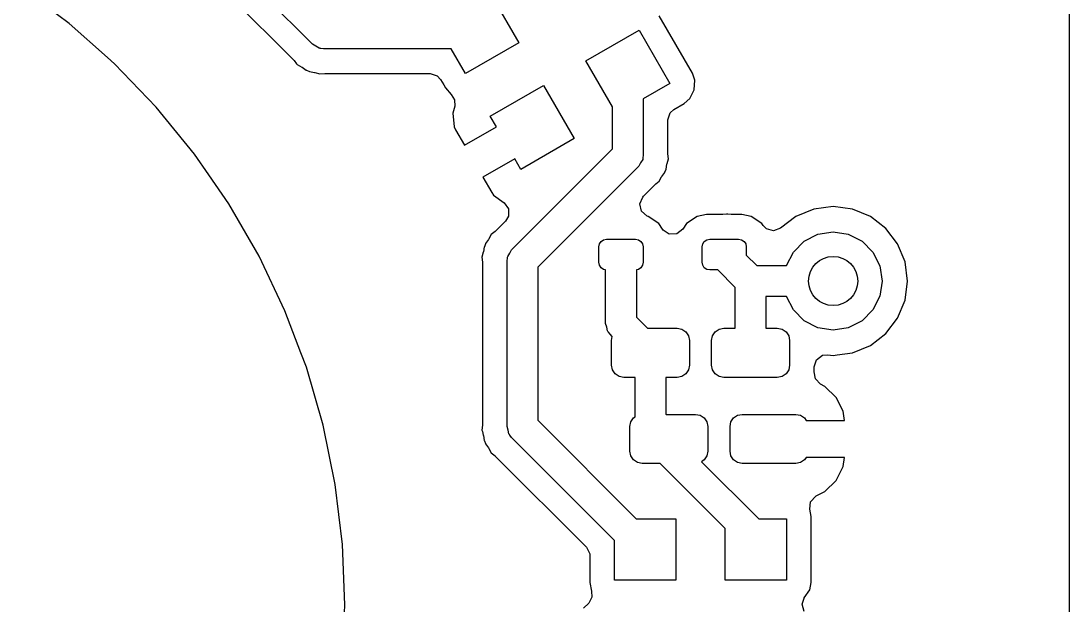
# Model space of a CAD drawing. Extents: x 2.677 to 3.622, y -2.835 to -1.89.
# Drawn here: x 3.2862 to 3.622, y -2.3623 to -2.1751 of the extents above; entities that cross this region are included whole.
import ezdxf

# ---------------------------------------------------------------- set-up
doc = ezdxf.new("R2010")
doc.units = 0
doc.header["$MEASUREMENT"] = 0
doc.layers.add('BLACK', color=7, linetype='CONTINUOUS')

msp = doc.modelspace()

# ---------------------------------------------------------------- linework, layer by layer
at = {"layer": 'BLACK', "linetype": 'CONTINUOUS'}
for p, q in [((3.62203, -1.92922), (3.62203, -2.79519)), ((3.37959, -2.18261), (3.35124, -2.15427)), ((3.34612, -2.1603), (3.37355, -2.18774)), ((3.30163, -2.17601), (3.28615, -2.16438)), ((3.43587, -2.16511), (3.44571, -2.18216)), ((3.31392, -2.1869), (3.30163, -2.17601)), ((3.30163, -2.17601), (3.30163, -2.17601)), ((3.30163, -2.17601), (3.30163, -2.17601)), ((3.50134, -2.19185), (3.49072, -2.17346)), ((3.46722, -2.18792), (3.48427, -2.17808)), ((3.48427, -2.17808), (3.49411, -2.19513)), ((3.38066, -2.1832), (3.37959, -2.18261)), ((3.38168, -2.18386), (3.38066, -2.1832)), ((3.44571, -2.18216), (3.42866, -2.192)), ((3.38193, -2.18389), (3.38168, -2.18386)), ((3.38202, -2.18394), (3.38193, -2.18389)), ((3.3822, -2.18393), (3.38202, -2.18394)), ((3.38307, -2.18406), (3.3822, -2.18393)), ((3.42407, -2.18406), (3.38307, -2.18406)), ((3.42866, -2.192), (3.42407, -2.18406)), ((3.31612, -2.18885), (3.31392, -2.1869)), ((3.32953, -2.20281), (3.31612, -2.18885)), ((3.37355, -2.18774), (3.37367, -2.18786)), ((3.37367, -2.18786), (3.37449, -2.18885)), ((3.37449, -2.18885), (3.37471, -2.1891)), ((3.37471, -2.1891), (3.37611, -2.18991)), ((3.37611, -2.18991), (3.37625, -2.19)), ((3.47575, -2.20269), (3.46722, -2.18792)), ((3.37625, -2.19), (3.37757, -2.19093)), ((3.37757, -2.19093), (3.37757, -2.19093)), ((3.37757, -2.19093), (3.37757, -2.19093)), ((3.37757, -2.19093), (3.37763, -2.19094)), ((3.37763, -2.19094), (3.37857, -2.19133)), ((3.37857, -2.19133), (3.37859, -2.19134)), ((3.37859, -2.19134), (3.37862, -2.19136)), ((3.37862, -2.19136), (3.38021, -2.19164)), ((3.38021, -2.19164), (3.38038, -2.19168)), ((3.38038, -2.19168), (3.38194, -2.1921)), ((3.38194, -2.1921), (3.38355, -2.19196)), ((3.38355, -2.19196), (3.38372, -2.19195)), ((3.38372, -2.19195), (3.41727, -2.19195)), ((3.41727, -2.19195), (3.41956, -2.19269)), ((3.41956, -2.19269), (3.42064, -2.1939)), ((3.50209, -2.19408), (3.50134, -2.19185)), ((3.42064, -2.1939), (3.42164, -2.19563)), ((3.42164, -2.19563), (3.42221, -2.19662)), ((3.42221, -2.19662), (3.42402, -2.19867)), ((3.43654, -2.20564), (3.45358, -2.1958)), ((3.45358, -2.1958), (3.46343, -2.21284)), ((3.49411, -2.19513), (3.48559, -2.20005)), ((3.50189, -2.19721), (3.50209, -2.19408)), ((3.42402, -2.19867), (3.42398, -2.1987)), ((3.42398, -2.1987), (3.42513, -2.20037)), ((3.5005, -2.20003), (3.50189, -2.19721)), ((3.34177, -2.2178), (3.32953, -2.20281)), ((3.42515, -2.20248), (3.42456, -2.20471)), ((3.42513, -2.20037), (3.42515, -2.20248)), ((3.47575, -2.21611), (3.47575, -2.20269)), ((3.48559, -2.20005), (3.48559, -2.21815)), ((3.49543, -2.20348), (3.49873, -2.20157)), ((3.49873, -2.20157), (3.5005, -2.20003)), ((3.49873, -2.20157), (3.49873, -2.20157)), ((3.49873, -2.20157), (3.49873, -2.20157)), ((3.42456, -2.20471), (3.42456, -2.20471)), ((3.42456, -2.20471), (3.42503, -2.2091)), ((3.4385, -2.20905), (3.43654, -2.20564)), ((3.49348, -2.20686), (3.49423, -2.20456)), ((3.49423, -2.20456), (3.49543, -2.20348)), ((3.42503, -2.2091), (3.42503, -2.2091)), ((3.42503, -2.2091), (3.42543, -2.21002)), ((3.42543, -2.21002), (3.42828, -2.21495)), ((3.42828, -2.21495), (3.4385, -2.20905)), ((3.49348, -2.21751), (3.49348, -2.20686)), ((3.46343, -2.21284), (3.44638, -2.22269)), ((3.42828, -2.21495), (3.42828, -2.21495)), ((3.44337, -2.24849), (3.47575, -2.21611)), ((3.34633, -2.22441), (3.34177, -2.2178)), ((3.44441, -2.21928), (3.43418, -2.22518)), ((3.44638, -2.22269), (3.44441, -2.21928)), ((3.48539, -2.21954), (3.48473, -2.22056)), ((3.48542, -2.21929), (3.48539, -2.21954)), ((3.48548, -2.2192), (3.48542, -2.21929)), ((3.48559, -2.21815), (3.48546, -2.21902)), ((3.48546, -2.21902), (3.48548, -2.2192)), ((3.49321, -2.22085), (3.49363, -2.21929)), ((3.49349, -2.21768), (3.49348, -2.21751)), ((3.49363, -2.21929), (3.49349, -2.21768)), ((3.48415, -2.22163), (3.45177, -2.25401)), ((3.48473, -2.22056), (3.48415, -2.22163)), ((3.49248, -2.22359), (3.49287, -2.22265)), ((3.49287, -2.22265), (3.49289, -2.2226)), ((3.49289, -2.2226), (3.49318, -2.22101)), ((3.49318, -2.22101), (3.49321, -2.22085)), ((3.35277, -2.23373), (3.34633, -2.22441)), ((3.43418, -2.22518), (3.43418, -2.22518)), ((3.43418, -2.22518), (3.43703, -2.23012)), ((3.48961, -2.22738), (3.49064, -2.22652)), ((3.49064, -2.22652), (3.49144, -2.22512)), ((3.49144, -2.22512), (3.49153, -2.22497)), ((3.49153, -2.22497), (3.49246, -2.22365)), ((3.49246, -2.22365), (3.49248, -2.22359)), ((3.43703, -2.23012), (3.43762, -2.23092)), ((3.48561, -2.23133), (3.48927, -2.22767)), ((3.48927, -2.22767), (3.4894, -2.22755)), ((3.4894, -2.22755), (3.48961, -2.22738)), ((3.43762, -2.23092), (3.44097, -2.23337)), ((3.44097, -2.23337), (3.44238, -2.23532)), ((3.48448, -2.23378), (3.4854, -2.23156)), ((3.4854, -2.23156), (3.48561, -2.23133)), ((3.36245, -2.2505), (3.35277, -2.23373)), ((3.44238, -2.23532), (3.44238, -2.23773)), ((3.48504, -2.23612), (3.48448, -2.23378)), ((3.48688, -2.23769), (3.48504, -2.23612)), ((3.54027, -2.23543), (3.53451, -2.23781)), ((3.54644, -2.23462), (3.54027, -2.23543)), ((3.54027, -2.23543), (3.54027, -2.23543)), ((3.55261, -2.23543), (3.54644, -2.23462)), ((3.54644, -2.23462), (3.54644, -2.23462)), ((3.55836, -2.23781), (3.55261, -2.23543)), ((3.55261, -2.23543), (3.55261, -2.23543)), ((3.44143, -2.23927), (3.43824, -2.24245)), ((3.44238, -2.23773), (3.44143, -2.23927)), ((3.48711, -2.23779), (3.48688, -2.23769)), ((3.49054, -2.24007), (3.48711, -2.23779)), ((3.49174, -2.24188), (3.49054, -2.24007)), ((3.49054, -2.24007), (3.49054, -2.24007)), ((3.49942, -2.24007), (3.49822, -2.24188)), ((3.50285, -2.23779), (3.49942, -2.24007)), ((3.49942, -2.24007), (3.49942, -2.24007)), ((3.50587, -2.23719), (3.50285, -2.23779)), ((3.50285, -2.23779), (3.50285, -2.23779)), ((3.51087, -2.23719), (3.50587, -2.23719)), ((3.50587, -2.23719), (3.50587, -2.23719)), ((3.51104, -2.23718), (3.51087, -2.23719)), ((3.51229, -2.23707), (3.51104, -2.23718)), ((3.51265, -2.23704), (3.51229, -2.23707)), ((3.51271, -2.23705), (3.51265, -2.23704)), ((3.51265, -2.23704), (3.51265, -2.23704)), ((3.51372, -2.23719), (3.51271, -2.23705)), ((3.51716, -2.23719), (3.51372, -2.23719)), ((3.52018, -2.23779), (3.51716, -2.23719)), ((3.51716, -2.23719), (3.51716, -2.23719)), ((3.51716, -2.23719), (3.51716, -2.23719)), ((3.52361, -2.24007), (3.52018, -2.23779)), ((3.52018, -2.23779), (3.52018, -2.23779)), ((3.52399, -2.24065), (3.52361, -2.24007)), ((3.53451, -2.23781), (3.52961, -2.24158)), ((3.53451, -2.23781), (3.53451, -2.23781)), ((3.5633, -2.2416), (3.55836, -2.23781)), ((3.43688, -2.2436), (3.43607, -2.245)), ((3.43812, -2.24257), (3.43688, -2.2436)), ((3.43688, -2.2436), (3.43688, -2.2436)), ((3.43824, -2.24245), (3.43812, -2.24257)), ((3.49192, -2.24212), (3.49174, -2.24188)), ((3.49392, -2.24346), (3.49192, -2.24212)), ((3.49633, -2.24337), (3.49392, -2.24346)), ((3.49822, -2.24188), (3.49633, -2.24337)), ((3.52503, -2.2417), (3.52399, -2.24065)), ((3.52734, -2.24238), (3.52503, -2.2417)), ((3.52961, -2.24158), (3.52734, -2.24238)), ((3.53718, -2.24572), (3.54157, -2.24349)), ((3.54157, -2.24349), (3.54644, -2.24272)), ((3.54644, -2.24272), (3.5513, -2.24349)), ((3.5513, -2.24349), (3.55569, -2.24572)), ((3.56709, -2.24654), (3.5633, -2.2416)), ((3.5633, -2.2416), (3.5633, -2.2416)), ((3.5633, -2.2416), (3.5633, -2.2416)), ((3.5633, -2.2416), (3.5633, -2.2416)), ((3.5633, -2.2416), (3.5633, -2.2416)), ((3.43504, -2.24653), (3.43465, -2.24747)), ((3.43506, -2.24647), (3.43504, -2.24653)), ((3.43598, -2.24515), (3.43506, -2.24647)), ((3.43506, -2.24647), (3.43506, -2.24647)), ((3.43607, -2.245), (3.43598, -2.24515)), ((3.47136, -2.24754), (3.47155, -2.2466)), ((3.47155, -2.2466), (3.47208, -2.2458)), ((3.47208, -2.2458), (3.47288, -2.24527)), ((3.47288, -2.24527), (3.47382, -2.24508)), ((3.47382, -2.24508), (3.48307, -2.24508)), ((3.48307, -2.24508), (3.48401, -2.24527)), ((3.48401, -2.24527), (3.48481, -2.2458)), ((3.48481, -2.2458), (3.48534, -2.2466)), ((3.48534, -2.2466), (3.48553, -2.24754)), ((3.50443, -2.24754), (3.50462, -2.2466)), ((3.50462, -2.2466), (3.50515, -2.2458)), ((3.50515, -2.2458), (3.50595, -2.24527)), ((3.50595, -2.24527), (3.50689, -2.24508)), ((3.50689, -2.24508), (3.51614, -2.24508)), ((3.51614, -2.24508), (3.51708, -2.24527)), ((3.51708, -2.24527), (3.51788, -2.2458)), ((3.51788, -2.2458), (3.51842, -2.2466)), ((3.51842, -2.2466), (3.5186, -2.24754)), ((3.5337, -2.24921), (3.53718, -2.24572)), ((3.55569, -2.24572), (3.55918, -2.24921)), ((3.56947, -2.25229), (3.56709, -2.24654)), ((3.56709, -2.24654), (3.56709, -2.24654)), ((3.43431, -2.24927), (3.43389, -2.25083)), ((3.43434, -2.24911), (3.43431, -2.24927)), ((3.43462, -2.24752), (3.43434, -2.24911)), ((3.43465, -2.24747), (3.43462, -2.24752)), ((3.43462, -2.24752), (3.43462, -2.24752)), ((3.44213, -2.25058), (3.44279, -2.24956)), ((3.44279, -2.24956), (3.44337, -2.24849)), ((3.47136, -2.25246), (3.47136, -2.24754)), ((3.48553, -2.24754), (3.48553, -2.25246)), ((3.50443, -2.25246), (3.50443, -2.24754)), ((3.5186, -2.24754), (3.5186, -2.25013)), ((3.5186, -2.25013), (3.52202, -2.25354)), ((3.53149, -2.25354), (3.5337, -2.24921)), ((3.55918, -2.24921), (3.56141, -2.2536)), ((3.37074, -2.26799), (3.36245, -2.2505)), ((3.43389, -2.25083), (3.43389, -2.25083)), ((3.43389, -2.25083), (3.43403, -2.25244)), ((3.43403, -2.25244), (3.43404, -2.25261)), ((3.43404, -2.25261), (3.43404, -2.30447)), ((3.44193, -2.25197), (3.44205, -2.2511)), ((3.44193, -2.30512), (3.44193, -2.25197)), ((3.44204, -2.25092), (3.44209, -2.25083)), ((3.44205, -2.2511), (3.44204, -2.25092)), ((3.44209, -2.25083), (3.44213, -2.25058)), ((3.47155, -2.2534), (3.47136, -2.25246)), ((3.47208, -2.2542), (3.47155, -2.2534)), ((3.48534, -2.2534), (3.48481, -2.2542)), ((3.48553, -2.25246), (3.48534, -2.2534)), ((3.50462, -2.2534), (3.50443, -2.25246)), ((3.50515, -2.2542), (3.50462, -2.2534)), ((3.52202, -2.25354), (3.53149, -2.25354)), ((3.56141, -2.2536), (3.56219, -2.25846)), ((3.57028, -2.25846), (3.56947, -2.25229)), ((3.56947, -2.25229), (3.56947, -2.25229)), ((3.45177, -2.25401), (3.45177, -2.30308)), ((3.47288, -2.25473), (3.47208, -2.2542)), ((3.47352, -2.25486), (3.47288, -2.25473)), ((3.47352, -2.27205), (3.47352, -2.25486)), ((3.48401, -2.25473), (3.48337, -2.25486)), ((3.48337, -2.25486), (3.48337, -2.27001)), ((3.48481, -2.2542), (3.48401, -2.25473)), ((3.50595, -2.25473), (3.50515, -2.2542)), ((3.50689, -2.25492), (3.50595, -2.25473)), ((3.50948, -2.25492), (3.50689, -2.25492)), ((3.51506, -2.2605), (3.50948, -2.25492)), ((3.56219, -2.25846), (3.56141, -2.26333)), ((3.56947, -2.26464), (3.57028, -2.25846)), ((3.51506, -2.27362), (3.51506, -2.2605)), ((3.53149, -2.26339), (3.5249, -2.26339)), ((3.5249, -2.26339), (3.5249, -2.27362)), ((3.5337, -2.26772), (3.53149, -2.26339)), ((3.56141, -2.26333), (3.55918, -2.26772)), ((3.56709, -2.27039), (3.56947, -2.26464)), ((3.37587, -2.2815), (3.37074, -2.26799)), ((3.48337, -2.27001), (3.48698, -2.27362)), ((3.53718, -2.27121), (3.5337, -2.26772)), ((3.55918, -2.26772), (3.55569, -2.27121)), ((3.5633, -2.27533), (3.56709, -2.27039)), ((3.47387, -2.27322), (3.47352, -2.27205)), ((3.47413, -2.27441), (3.47387, -2.27322)), ((3.48698, -2.27362), (3.49646, -2.27362)), ((3.49646, -2.27362), (3.49796, -2.27392)), ((3.50991, -2.27392), (3.51142, -2.27362)), ((3.51142, -2.27362), (3.51506, -2.27362)), ((3.5249, -2.27362), (3.52854, -2.27362)), ((3.52854, -2.27362), (3.53005, -2.27392)), ((3.54157, -2.27344), (3.53718, -2.27121)), ((3.54644, -2.27421), (3.54157, -2.27344)), ((3.5513, -2.27344), (3.54644, -2.27421)), ((3.55569, -2.27121), (3.5513, -2.27344)), ((3.47427, -2.2746), (3.47413, -2.27441)), ((3.4743, -2.27471), (3.47427, -2.2746)), ((3.47444, -2.27482), (3.4743, -2.27471)), ((3.47497, -2.27553), (3.47444, -2.27482)), ((3.47566, -2.27622), (3.47497, -2.27553)), ((3.47539, -2.27756), (3.47566, -2.27622)), ((3.49796, -2.27392), (3.49924, -2.27478)), ((3.49924, -2.27478), (3.50009, -2.27605)), ((3.50009, -2.27605), (3.50039, -2.27756)), ((3.50748, -2.27756), (3.50778, -2.27605)), ((3.50778, -2.27605), (3.50863, -2.27478)), ((3.50863, -2.27478), (3.50991, -2.27392)), ((3.53005, -2.27392), (3.53133, -2.27478)), ((3.53133, -2.27478), (3.53218, -2.27605)), ((3.53218, -2.27605), (3.53248, -2.27756)), ((3.55836, -2.27912), (3.5633, -2.27533)), ((3.47539, -2.28543), (3.47539, -2.27756)), ((3.50039, -2.27756), (3.50039, -2.28543)), ((3.50748, -2.28543), (3.50748, -2.27756)), ((3.53248, -2.27756), (3.53248, -2.28543)), ((3.55261, -2.2815), (3.55836, -2.27912)), ((3.37761, -2.28609), (3.37587, -2.2815)), ((3.54037, -2.28596), (3.54112, -2.28367)), ((3.54112, -2.28367), (3.54307, -2.28225)), ((3.54307, -2.28225), (3.54478, -2.28209)), ((3.54478, -2.28209), (3.54644, -2.28231)), ((3.54644, -2.28231), (3.54767, -2.28215)), ((3.54644, -2.28231), (3.54644, -2.28231)), ((3.54644, -2.28231), (3.54644, -2.28231)), ((3.54767, -2.28215), (3.55261, -2.2815)), ((3.38299, -2.30468), (3.37761, -2.28609)), ((3.37761, -2.28609), (3.37761, -2.28609)), ((3.47569, -2.28694), (3.47539, -2.28543)), ((3.47655, -2.28822), (3.47569, -2.28694)), ((3.50009, -2.28694), (3.49924, -2.28822)), ((3.50039, -2.28543), (3.50009, -2.28694)), ((3.50778, -2.28694), (3.50748, -2.28543)), ((3.50863, -2.28822), (3.50778, -2.28694)), ((3.53218, -2.28694), (3.53133, -2.28822)), ((3.53248, -2.28543), (3.53218, -2.28694)), ((3.54033, -2.28759), (3.54037, -2.2872)), ((3.54037, -2.2872), (3.54037, -2.28596)), ((3.47782, -2.28907), (3.47655, -2.28822)), ((3.47933, -2.28937), (3.47782, -2.28907)), ((3.48297, -2.28937), (3.47933, -2.28937)), ((3.48297, -2.30199), (3.48297, -2.28937)), ((3.49646, -2.28937), (3.49281, -2.28937)), ((3.49281, -2.28937), (3.49281, -2.30111)), ((3.49796, -2.28907), (3.49646, -2.28937)), ((3.49924, -2.28822), (3.49796, -2.28907)), ((3.50991, -2.28907), (3.50863, -2.28822)), ((3.51142, -2.28937), (3.50991, -2.28907)), ((3.52854, -2.28937), (3.51142, -2.28937)), ((3.53005, -2.28907), (3.52854, -2.28937)), ((3.53133, -2.28822), (3.53005, -2.28907)), ((3.54073, -2.28981), (3.54033, -2.28759)), ((3.54243, -2.29151), (3.54073, -2.28981)), ((3.54382, -2.29222), (3.54243, -2.29151)), ((3.54735, -2.29575), (3.54382, -2.29222)), ((3.54961, -2.30019), (3.54735, -2.29575)), ((3.55008, -2.30315), (3.54961, -2.30019)), ((3.54961, -2.30019), (3.54961, -2.30019)), ((3.45177, -2.30308), (3.48334, -2.33465)), ((3.4813, -2.30512), (3.4816, -2.30361)), ((3.4816, -2.30361), (3.48245, -2.30233)), ((3.48245, -2.30233), (3.48297, -2.30199)), ((3.49281, -2.30111), (3.49288, -2.30118)), ((3.49288, -2.30118), (3.50236, -2.30118)), ((3.50236, -2.30118), (3.50387, -2.30148)), ((3.50387, -2.30148), (3.50515, -2.30233)), ((3.50515, -2.30233), (3.506, -2.30361)), ((3.506, -2.30361), (3.5063, -2.30512)), ((3.51339, -2.30512), (3.51369, -2.30361)), ((3.51369, -2.30361), (3.51454, -2.30233)), ((3.51454, -2.30233), (3.51582, -2.30148)), ((3.51582, -2.30148), (3.51732, -2.30118)), ((3.51732, -2.30118), (3.53445, -2.30118)), ((3.53445, -2.30118), (3.53596, -2.30148)), ((3.53596, -2.30148), (3.53723, -2.30233)), ((3.53723, -2.30233), (3.53778, -2.30315)), ((3.53778, -2.30315), (3.55008, -2.30315)), ((3.55008, -2.30315), (3.55008, -2.30315)), ((3.38687, -2.32365), (3.38299, -2.30468)), ((3.38299, -2.30468), (3.38299, -2.30468)), ((3.43403, -2.30464), (3.43389, -2.30625)), ((3.43389, -2.30625), (3.43401, -2.3067)), ((3.43401, -2.3067), (3.43431, -2.30781)), ((3.43404, -2.30447), (3.43403, -2.30464)), ((3.44227, -2.30629), (3.44193, -2.30512)), ((3.44253, -2.30748), (3.44227, -2.30629)), ((3.44268, -2.30768), (3.44253, -2.30748)), ((3.4813, -2.31299), (3.4813, -2.30512)), ((3.5063, -2.30512), (3.5063, -2.31299)), ((3.51339, -2.31299), (3.51339, -2.30512)), ((3.43431, -2.30781), (3.43434, -2.30798)), ((3.43434, -2.30798), (3.43462, -2.30957)), ((3.43462, -2.30957), (3.43465, -2.30962)), ((3.43465, -2.30962), (3.43504, -2.31056)), ((3.43504, -2.31056), (3.43506, -2.31062)), ((3.43506, -2.31062), (3.43506, -2.31062)), ((3.43506, -2.31062), (3.43537, -2.31106)), ((3.44271, -2.30778), (3.44268, -2.30768)), ((3.44284, -2.30789), (3.44271, -2.30778)), ((3.44337, -2.3086), (3.44284, -2.30789)), ((3.47638, -2.34161), (3.44337, -2.3086)), ((3.43537, -2.31106), (3.43598, -2.31194)), ((3.43598, -2.31194), (3.43607, -2.31208)), ((3.43607, -2.31208), (3.43688, -2.31348)), ((3.43688, -2.31348), (3.43688, -2.31348)), ((3.43688, -2.31348), (3.43812, -2.31452)), ((3.4816, -2.3145), (3.4813, -2.31299)), ((3.5063, -2.31299), (3.506, -2.3145)), ((3.51369, -2.3145), (3.51339, -2.31299)), ((3.43812, -2.31452), (3.43824, -2.31464)), ((3.43824, -2.31464), (3.46734, -2.34373)), ((3.48245, -2.31578), (3.4816, -2.3145)), ((3.48373, -2.31663), (3.48245, -2.31578)), ((3.48524, -2.31693), (3.48373, -2.31663)), ((3.49095, -2.31693), (3.48524, -2.31693)), ((3.51181, -2.33779), (3.49095, -2.31693)), ((3.50515, -2.31578), (3.50429, -2.31635)), ((3.50429, -2.31635), (3.52259, -2.33465)), ((3.506, -2.3145), (3.50515, -2.31578)), ((3.51454, -2.31578), (3.51369, -2.3145)), ((3.51582, -2.31663), (3.51454, -2.31578)), ((3.51732, -2.31693), (3.51582, -2.31663)), ((3.53445, -2.31693), (3.51732, -2.31693)), ((3.53596, -2.31663), (3.53445, -2.31693)), ((3.53723, -2.31578), (3.53596, -2.31663)), ((3.53778, -2.31496), (3.53723, -2.31578)), ((3.55008, -2.31496), (3.53778, -2.31496)), ((3.54961, -2.31792), (3.55008, -2.31496)), ((3.54735, -2.32236), (3.54961, -2.31792)), ((3.54961, -2.31792), (3.54961, -2.31792)), ((3.3892, -2.34286), (3.38687, -2.32365)), ((3.38687, -2.32365), (3.38687, -2.32365)), ((3.54382, -2.32589), (3.54735, -2.32236)), ((3.53922, -2.32918), (3.54085, -2.32741)), ((3.54085, -2.32741), (3.54099, -2.32734)), ((3.54099, -2.32734), (3.54382, -2.32589)), ((3.53893, -2.33157), (3.53922, -2.32918)), ((3.53939, -2.33387), (3.53893, -2.33157)), ((3.53939, -2.35511), (3.53939, -2.33387)), ((3.53939, -2.33387), (3.53939, -2.33387)), ((3.53939, -2.33387), (3.53939, -2.33387)), ((3.48334, -2.33465), (3.49606, -2.33465)), ((3.49606, -2.33465), (3.49606, -2.35433)), ((3.52259, -2.33465), (3.5315, -2.33465)), ((3.5315, -2.33465), (3.5315, -2.35433)), ((3.51181, -2.35433), (3.51181, -2.33779)), ((3.38998, -2.3622), (3.3892, -2.34286)), ((3.3892, -2.34286), (3.3892, -2.34286)), ((3.3892, -2.34286), (3.3892, -2.34286)), ((3.46734, -2.34373), (3.46844, -2.34588)), ((3.47638, -2.35433), (3.47638, -2.34161)), ((3.46844, -2.34588), (3.46848, -2.34649)), ((3.46848, -2.34649), (3.46848, -2.35511)), ((3.49606, -2.35433), (3.47638, -2.35433)), ((3.5315, -2.35433), (3.51181, -2.35433)), ((3.46848, -2.35511), (3.46848, -2.35511)), ((3.46848, -2.35511), (3.46902, -2.35779)), ((3.46902, -2.35779), (3.46897, -2.3578)), ((3.46897, -2.3578), (3.46913, -2.35981)), ((3.53719, -2.36002), (3.53893, -2.35741)), ((3.53893, -2.35741), (3.53939, -2.35511)), ((3.46913, -2.35981), (3.4681, -2.36166)), ((3.53652, -2.36205), (3.53718, -2.36004)), ((3.53718, -2.36004), (3.53719, -2.36002)), ((3.53719, -2.36002), (3.53719, -2.36002)), ((3.3892, -2.38155), (3.38998, -2.3622)), ((3.4681, -2.36166), (3.46647, -2.36329)), ((3.53718, -2.36437), (3.53652, -2.36205))]:
    msp.add_line(p, q, dxfattribs=at)
at = {"layer": 'BLACK'}
msp.add_circle((3.54644, -2.25846), 0.00787, dxfattribs=at)

doc.saveas('drawing.dxf')
